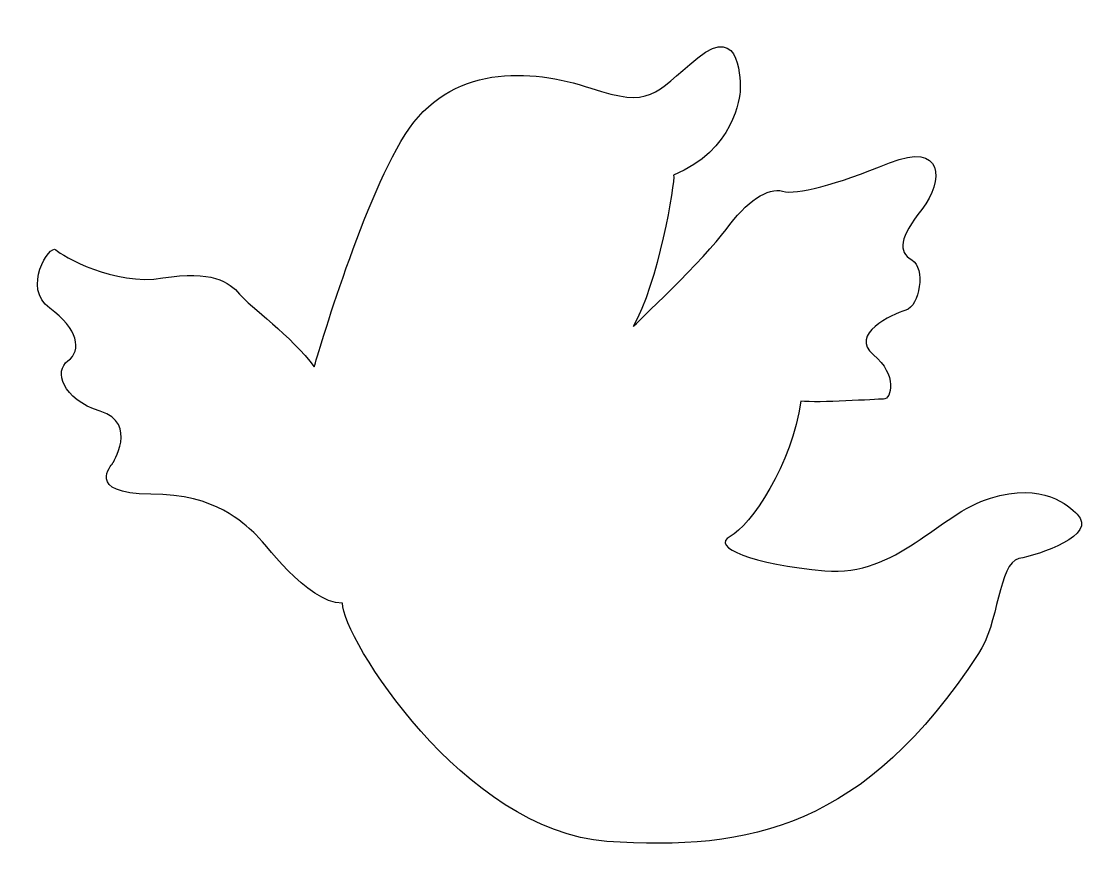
# Model space of a CAD drawing. Header units: centimetres. Extents: x -7.1 to 7.1, y -5.3 to 5.5.
import ezdxf

# ---------------------------------------------------------------- set-up
doc = ezdxf.new("R2010")
doc.units = ezdxf.units.CM
doc.header["$MEASUREMENT"] = 0
doc.layers.add('Camada 1', color=7, linetype='Continuous')

msp = doc.modelspace()

# ---------------------------------------------------------------- linework, layer by layer
at = {"layer": 'Camada 1'}
msp.add_open_spline([(6.78512, -0.90776), (6.67603, -0.79867), (6.33533, -0.48443), (5.64741, -0.69609), (5.64741, -0.69609), (4.95949, -0.90775), (4.43033, -1.72797), (3.47783, -1.64859), (3.47783, -1.64859), (2.52533, -1.56921), (1.9697, -1.33109), (2.23429, -1.1988), (2.23429, -1.1988), (2.49888, -1.06651), (3.0545, -0.2463), (3.16033, 0.57391), (3.16033, 0.57391), (3.39846, 0.54745), (4.13929, 0.60037), (4.24512, 0.60037), (4.24512, 0.60037), (4.35095, 0.60037), (4.43033, 0.91787), (4.11283, 1.18245), (4.11283, 1.18245), (3.79533, 1.44703), (4.35096, 1.71162), (4.53616, 1.76453), (4.53616, 1.76453), (4.72136, 1.81744), (4.80074, 2.32016), (4.61554, 2.42599), (4.61554, 2.42599), (4.43034, 2.53182), (4.45679, 2.71703), (4.74783, 3.08745), (4.74783, 3.08745), (5.03887, 3.45787), (5.03887, 3.98703), (4.3245, 3.69599), (4.3245, 3.69599), (3.61013, 3.40495), (3.10742, 3.27266), (2.92221, 3.32557), (2.92221, 3.32557), (2.737, 3.37848), (2.44596, 3.19328), (2.18138, 2.82286), (2.18138, 2.82286), (1.9168, 2.45244), (0.9643, 1.55286), (0.9643, 1.55286), (0.9643, 1.55286), (1.2818, 2.08203), (1.51993, 3.45786), (1.49347, 3.53724), (1.49347, 3.53724), (2.28722, 3.85474), (2.3666, 4.56912), (2.3666, 4.64849), (2.3666, 4.64849), (2.3666, 4.72786), (2.39306, 5.54807), (1.81097, 5.07182), (1.81097, 5.07182), (1.22888, 4.59557), (1.20243, 4.41036), (0.40868, 4.67494), (0.40868, 4.67494), (-0.38507, 4.93952), (-1.4434, 4.99244), (-2.02549, 4.0664), (-2.02549, 4.0664), (-2.60758, 3.14036), (-3.21612, 1.02369), (-3.21612, 1.02369), (-3.21612, 1.02369), (-3.50716, 1.42057), (-4.06279, 1.81744), (-4.19508, 1.97619), (-4.19508, 1.97619), (-4.32737, 2.13494), (-4.5655, 2.29369), (-5.2005, 2.18786), (-5.2005, 2.18786), (-5.8355, 2.08203), (-6.52342, 2.4789), (-6.60279, 2.55828), (-6.60279, 2.55828), (-6.68216, 2.63766), (-7.05258, 2.05557), (-6.68217, 1.79099), (-6.68217, 1.79099), (-6.31176, 1.52641), (-6.25884, 1.23536), (-6.44404, 1.10307), (-6.44404, 1.10307), (-6.62924, 0.97078), (-6.52342, 0.60036), (-6.02071, 0.44161), (-6.02071, 0.44161), (-5.518, 0.28286), (-5.86196, -0.24631), (-5.86196, -0.24631), (-5.86196, -0.24631), (-5.86196, -0.24631), (-6.23238, -0.64319), (-5.35925, -0.64319), (-5.35925, -0.64319), (-4.48612, -0.64319), (-4.14217, -1.04007), (-4.00987, -1.1459), (-4.00987, -1.1459), (-3.87757, -1.25173), (-3.32195, -2.07194), (-2.8457, -2.07194), (-2.8457, -2.07194), (-2.8457, -2.52173), (-1.2582, -5.06173), (0.62034, -5.19402), (0.62034, -5.19402), (2.49888, -5.32631), (4.00701, -5.00881), (5.48867, -2.73339), (5.48867, -2.73339), (5.75325, -2.36297), (5.75325, -1.54276), (6.01784, -1.48985), (6.01784, -1.48985), (6.28243, -1.43694), (7.06293, -1.18557), (6.78512, -0.90776)], degree=3, knots=[0, 0, 0, 0, 0.02941176, 0.02941176, 0.02941176, 0.02941176, 0.05882353, 0.05882353, 0.05882353, 0.05882353, 0.08823529, 0.08823529, 0.08823529, 0.08823529, 0.11764706, 0.11764706, 0.11764706, 0.11764706, 0.14705882, 0.14705882, 0.14705882, 0.14705882, 0.17647059, 0.17647059, 0.17647059, 0.17647059, 0.20588235, 0.20588235, 0.20588235, 0.20588235, 0.23529412, 0.23529412, 0.23529412, 0.23529412, 0.26470588, 0.26470588, 0.26470588, 0.26470588, 0.29411765, 0.29411765, 0.29411765, 0.29411765, 0.32352941, 0.32352941, 0.32352941, 0.32352941, 0.35294118, 0.35294118, 0.35294118, 0.35294118, 0.38235294, 0.38235294, 0.38235294, 0.38235294, 0.41176471, 0.41176471, 0.41176471, 0.41176471, 0.44117647, 0.44117647, 0.44117647, 0.44117647, 0.47058824, 0.47058824, 0.47058824, 0.47058824, 0.5, 0.5, 0.5, 0.5, 0.52941176, 0.52941176, 0.52941176, 0.52941176, 0.55882353, 0.55882353, 0.55882353, 0.55882353, 0.58823529, 0.58823529, 0.58823529, 0.58823529, 0.61764706, 0.61764706, 0.61764706, 0.61764706, 0.64705882, 0.64705882, 0.64705882, 0.64705882, 0.67647059, 0.67647059, 0.67647059, 0.67647059, 0.70588235, 0.70588235, 0.70588235, 0.70588235, 0.73529412, 0.73529412, 0.73529412, 0.73529412, 0.76470588, 0.76470588, 0.76470588, 0.76470588, 0.79411765, 0.79411765, 0.79411765, 0.79411765, 0.82352941, 0.82352941, 0.82352941, 0.82352941, 0.85294118, 0.85294118, 0.85294118, 0.85294118, 0.88235294, 0.88235294, 0.88235294, 0.88235294, 0.91176471, 0.91176471, 0.91176471, 0.91176471, 0.94117647, 0.94117647, 0.94117647, 0.94117647, 1, 1, 1, 1], dxfattribs=at)

doc.saveas('drawing.dxf')
